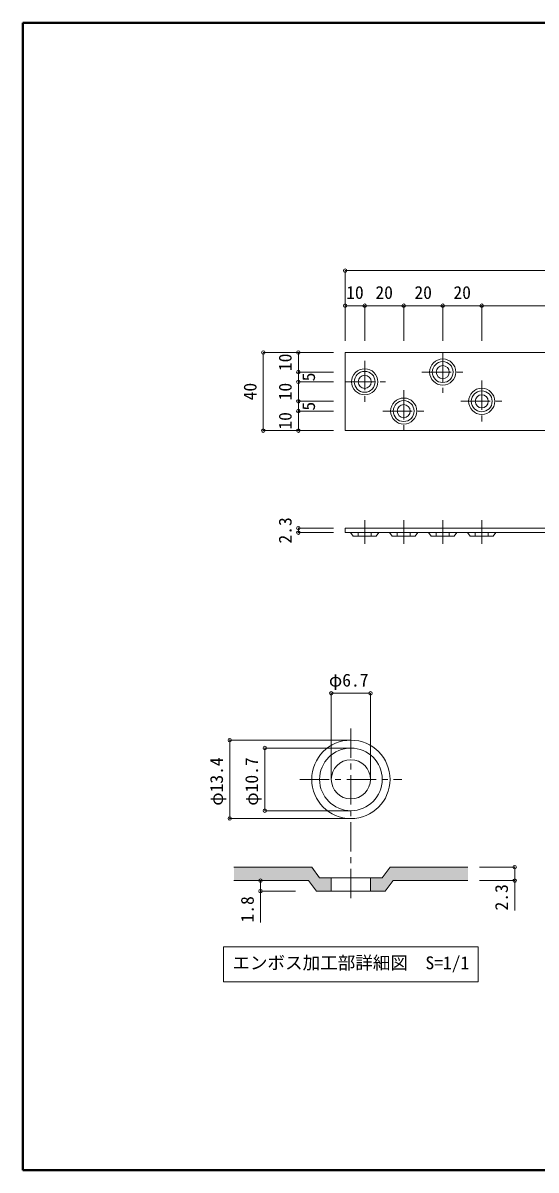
# Model space of a CAD drawing. Units: millimetres at full size, sheet at 1:3, with parts at other scales. Extents: x -387 to 387, y -306 to 294.
# Drawn here: x -387 to -124, y -294 to 294 of the extents above; entities that cross this region are included whole.
import ezdxf
from ezdxf.enums import TextEntityAlignment as Align

# ---------------------------------------------------------------- set-up
doc = ezdxf.new("R2010")
doc.units = ezdxf.units.MM
doc.header["$LTSCALE"] = 3
doc.header["$PDMODE"] = 32
doc.header["$PDSIZE"] = 1.8
doc.linetypes.add('CHAIN1', pattern=[8, 5, -1, 1, -1])
doc.linetypes.add('DASHED1', pattern=[1.8, 1.2, -0.6])
for name, color, linetype, lineweight in [('1-0_1-0', 3, 'Continuous', 9), ('1-E_1-E', 4, 'Continuous', 9), ('1-F_1-F', 7, 'Continuous', 5), ('5-0_5-0', 3, 'Continuous', 9), ('5-F_5-F', 7, 'Continuous', 5), ('F-0', 6, 'Continuous', 40)]:
    doc.layers.add(name, color=color, linetype=linetype, lineweight=lineweight)
doc.layers.add('1-1_1-1', color=9, linetype='Continuous')
doc.styles.add('ＭＳ ゴシック', font='')
doc.styles.get('ＭＳ ゴシック').set_extended_font_data('MS Gothic')

msp = doc.modelspace()

# ---------------------------------------------------------------- linework, layer by layer
at = {"layer": '1-0_1-0', "color": 7, "linetype": 'CHAIN1', "lineweight": 5}
for p, q in [((-218.851, -67.633), (-218.851, -157.033)), ((-244.951, -93.733), (-192.751, -93.733))]:
    msp.add_line(p, q, dxfattribs=at)
at = {"layer": '1-0_1-0'}
for p, q in [((-278.851, -138.733), (-238.951, -138.733)), ((-238.951, -138.733), (-234.901, -144.133)), ((-202.801, -144.133), (-198.751, -138.733)), ((-198.751, -138.733), (-158.851, -138.733)), ((-278.851, -145.633), (-240.526, -145.633)), ((-240.526, -145.633), (-236.476, -151.033)), ((-234.901, -144.133), (-228.901, -144.133)), ((-228.901, -144.133), (-228.901, -151.033)), ((-208.801, -144.133), (-208.801, -151.033)), ((-208.801, -144.133), (-202.801, -144.133)), ((-236.476, -151.033), (-228.901, -151.033))]:
    msp.add_line(p, q, dxfattribs=at)
at = {"layer": '1-0_1-0', "color": 4}
for p, q in [((-228.901, -144.133), (-208.801, -144.133)), ((-228.901, -151.033), (-208.801, -151.033))]:
    msp.add_line(p, q, dxfattribs=at)
at = {"layer": '1-0_1-0'}
msp.add_lwpolyline([(-208.801, -151.033), (-201.226, -151.033), (-197.176, -145.633), (-158.851, -145.633)], dxfattribs=at)
at = {"layer": '1-0_1-0', "color": 4}
for radius in [20.1, 16.05]:
    msp.add_circle((-218.851, -93.733), radius, dxfattribs=at)
at = {"layer": '1-0_1-0'}
msp.add_circle((-218.851, -93.733), 10.05, dxfattribs=at)
at = {"layer": '1-1_1-1'}
for points in [[(-278.851, -138.733), (-278.851, -145.633), (-240.526, -145.633)], [(-238.951, -138.733), (-278.851, -138.733), (-240.526, -145.633)], [(-238.951, -138.733), (-240.526, -145.633), (-236.476, -151.033)], [(-236.476, -151.033), (-234.901, -144.133), (-238.951, -138.733)], [(-158.851, -145.633), (-198.751, -138.733), (-202.801, -144.133)], [(-158.851, -145.633), (-158.851, -138.733), (-198.751, -138.733)], [(-236.476, -151.033), (-228.901, -151.033), (-228.901, -144.133)], [(-236.476, -151.033), (-228.901, -144.133), (-234.901, -144.133)], [(-208.801, -144.133), (-208.801, -151.033), (-201.226, -151.033)], [(-208.801, -144.133), (-201.226, -151.033), (-197.176, -145.633)], [(-208.801, -144.133), (-197.176, -145.633), (-158.851, -145.633)], [(-158.851, -145.633), (-202.801, -144.133), (-208.801, -144.133)]]:
    msp.add_solid(points, dxfattribs=at)
at = {"layer": '1-E_1-E'}
for p, q in [((-153.601, -197.533), (-153.601, -179.533)), ((-284.101, -197.533), (-153.601, -197.533))]:
    msp.add_line(p, q, dxfattribs=at)
msp.add_lwpolyline([(-284.101, -197.533), (-284.101, -179.533), (-153.601, -179.533)], dxfattribs=at)
at = {"layer": '1-F_1-F'}
for p, q in [((-228.901, -49.633), (-208.801, -49.633)), ((-228.901, -49.633), (-228.901, -93.733)), ((-208.801, -49.633), (-208.801, -93.733)), ((-280.951, -73.633), (-280.951, -113.833)), ((-280.951, -73.633), (-218.851, -73.633)), ((-262.951, -77.683), (-262.951, -109.783)), ((-262.951, -77.683), (-218.851, -77.683)), ((-262.951, -109.783), (-218.851, -109.783)), ((-280.951, -113.833), (-218.851, -113.833)), ((-134.851, -138.733), (-152.851, -138.733)), ((-134.851, -138.733), (-134.851, -160.933)), ((-265.162, -145.633), (-247.162, -145.633)), ((-265.162, -145.633), (-265.162, -167.083)), ((-134.851, -145.633), (-152.851, -145.633)), ((-265.162, -151.033), (-247.162, -151.033))]:
    msp.add_line(p, q, dxfattribs=at)
for p in [(-228.901, -49.633), (-208.801, -49.633), (-280.951, -73.633), (-262.951, -77.683), (-262.951, -109.783), (-280.951, -113.833), (-134.851, -138.733), (-265.162, -145.633), (-134.851, -145.633), (-265.162, -151.033)]:
    msp.add_point(p, dxfattribs=at)
at = {"layer": '5-0_5-0'}
for p, q in [((-221.757, 125.043), (-221.757, 85.043)), ((-221.757, 85.043), (228.243, 85.043)), ((-221.757, 35.043), (-221.757, 32.743)), ((-221.757, 35.043), (228.243, 35.043)), ((-221.757, 32.743), (228.243, 32.743))]:
    msp.add_line(p, q, dxfattribs=at)
at = {"layer": '5-0_5-0', "color": 7, "linetype": 'CHAIN1', "lineweight": 5}
for p, q in [((-171.757, 125.043), (-171.757, 104.343)), ((-211.757, 120.743), (-211.757, 99.343)), ((-182.457, 115.043), (-161.057, 115.043)), ((-221.757, 110.043), (-201.057, 110.043)), ((-151.757, 110.743), (-151.757, 89.343)), ((-191.757, 105.743), (-191.757, 85.043)), ((-162.457, 100.043), (-141.057, 100.043)), ((-202.457, 95.043), (-181.057, 95.043)), ((-211.757, 39.043), (-211.757, 26.943)), ((-191.757, 39.043), (-191.757, 26.943)), ((-171.757, 39.043), (-171.757, 26.943)), ((-151.757, 39.043), (-151.757, 26.943))]:
    msp.add_line(p, q, dxfattribs=at)
at = {"layer": '5-0_5-0', "color": 4, "linetype": 'DASHED1'}
for p, q in [((-215.107, 32.743), (-215.107, 30.943)), ((-208.407, 32.743), (-208.407, 30.943)), ((-195.107, 32.743), (-195.107, 30.943)), ((-188.407, 32.743), (-188.407, 30.943)), ((-175.107, 32.743), (-175.107, 30.943)), ((-168.407, 32.743), (-168.407, 30.943)), ((-155.107, 32.743), (-155.107, 30.943)), ((-148.407, 32.743), (-148.407, 30.943))]:
    msp.add_line(p, q, dxfattribs=at)
at = {"layer": '5-0_5-0', "color": 4}
for p, q in [((-198.982, 32.743), (-197.632, 30.943)), ((-197.632, 30.943), (-185.882, 30.943)), ((-185.882, 30.943), (-184.532, 32.743)), ((-178.982, 32.743), (-177.632, 30.943)), ((-177.632, 30.943), (-165.882, 30.943)), ((-165.882, 30.943), (-164.532, 32.743)), ((-158.982, 32.743), (-157.632, 30.943)), ((-157.632, 30.943), (-145.882, 30.943)), ((-145.882, 30.943), (-144.532, 32.743))]:
    msp.add_line(p, q, dxfattribs=at)
at = {"layer": '5-0_5-0'}
msp.add_lwpolyline([(-221.757, 125.043), (228.243, 125.043), (228.243, 85.043)], dxfattribs=at)
at = {"layer": '5-0_5-0', "color": 4}
msp.add_lwpolyline([(-218.982, 32.743), (-217.632, 30.943), (-205.882, 30.943), (-204.532, 32.743)], dxfattribs=at)
for centre, radius in [((-171.757, 115.043), 6.7), ((-171.757, 115.043), 5.35), ((-211.757, 110.043), 6.7), ((-211.757, 110.043), 5.35), ((-151.757, 100.043), 6.7), ((-191.757, 95.043), 6.7), ((-191.757, 95.043), 5.35), ((-151.757, 100.043), 5.35)]:
    msp.add_circle(centre, radius, dxfattribs=at)
at = {"layer": '5-0_5-0'}
for centre in [(-171.757, 115.043), (-211.757, 110.043), (-151.757, 100.043), (-191.757, 95.043)]:
    msp.add_circle(centre, 3.35, dxfattribs=at)
at = {"layer": '5-F_5-F'}
for p, q in [((-221.757, 167.043), (-221.757, 149.043)), ((228.243, 167.043), (-221.757, 167.043)), ((-221.757, 149.043), (-211.757, 149.043)), ((-221.757, 149.043), (-221.757, 131.043)), ((-211.757, 149.043), (-211.757, 131.043)), ((-211.757, 149.043), (-191.757, 149.043)), ((-191.757, 149.043), (-191.757, 131.043)), ((-191.757, 149.043), (-171.757, 149.043)), ((-171.757, 149.043), (-171.757, 131.043)), ((-171.757, 149.043), (-151.757, 149.043)), ((-151.757, 149.043), (-151.757, 131.043)), ((-151.757, 149.043), (3.243, 149.043)), ((-263.757, 125.043), (-263.757, 85.043)), ((-263.757, 125.043), (-245.757, 125.043)), ((-245.757, 125.043), (-245.757, 115.043)), ((-245.757, 125.043), (-227.757, 125.043)), ((-245.757, 115.043), (-227.757, 115.043)), ((-245.757, 115.043), (-245.757, 110.043)), ((-245.757, 110.043), (-227.757, 110.043)), ((-245.757, 110.043), (-245.757, 100.043)), ((-245.757, 100.043), (-227.757, 100.043)), ((-245.757, 100.043), (-245.757, 95.043)), ((-245.757, 95.043), (-227.757, 95.043)), ((-245.757, 95.043), (-245.757, 85.043)), ((-263.757, 85.043), (-245.757, 85.043)), ((-245.757, 85.043), (-227.757, 85.043)), ((-245.757, 35.043), (-245.757, 32.743)), ((-245.757, 35.043), (-227.757, 35.043)), ((-245.757, 32.743), (-227.757, 32.743))]:
    msp.add_line(p, q, dxfattribs=at)
for p in [(-221.757, 167.043), (-221.757, 149.043), (-211.757, 149.043), (-191.757, 149.043), (-171.757, 149.043), (-151.757, 149.043), (-263.757, 125.043), (-245.757, 125.043), (-245.757, 115.043), (-245.757, 110.043), (-245.757, 100.043), (-245.757, 95.043), (-263.757, 85.043), (-245.757, 85.043), (-245.757, 35.043), (-245.757, 32.743)]:
    msp.add_point(p, dxfattribs=at)
at = {"layer": 'F-0'}
for p, q in [((-387, 294), (-387, -294)), ((-387, 294), (387, 294)), ((-387, -294), (387, -294))]:
    msp.add_line(p, q, dxfattribs=at)

# ---------------------------------------------------------------- texts
at = {"layer": '1-E_1-E', "color": 7, "style": 'ＭＳ ゴシック'}
msp.add_text('エンボス加工部詳細図\u3000S=1/1', height=6.598, dxfattribs=at).set_placement((-279.601, -193.033), align=Align.BOTTOM_LEFT)
at = {"layer": '1-F_1-F', "style": 'ＭＳ ゴシック'}
msp.add_text('φ6.7', height=6.598, dxfattribs=at).set_placement((-230.101, -48.133), align=Align.BOTTOM_LEFT)
for s, p in [('φ13.4', (-282.451, -107.233)), ('φ10.7', (-264.451, -107.233)), ('2.3', (-136.351, -160.933)), ('1.8', (-266.662, -167.083))]:
    msp.add_text(s, height=6.598, rotation=90, dxfattribs=at).set_placement(p, align=Align.BOTTOM_LEFT)
at = {"layer": '5-F_5-F', "style": 'ＭＳ ゴシック'}
for s, p in [('10', (-221.257, 150.543)), ('20', (-206.257, 150.543)), ('20', (-186.257, 150.543)), ('20', (-166.257, 150.543))]:
    msp.add_text(s, height=6.598, dxfattribs=at).set_placement(p, align=Align.BOTTOM_LEFT)
for s, p in [('10', (-247.257, 115.543)), ('5', (-235.257, 110.293)), ('40', (-265.257, 100.543)), ('10', (-247.257, 100.543)), ('5', (-235.257, 95.293)), ('10', (-247.257, 85.543)), ('2.3', (-247.257, 27.143))]:
    msp.add_text(s, height=6.598, rotation=90, dxfattribs=at).set_placement(p, align=Align.BOTTOM_LEFT)

doc.saveas('drawing.dxf')
